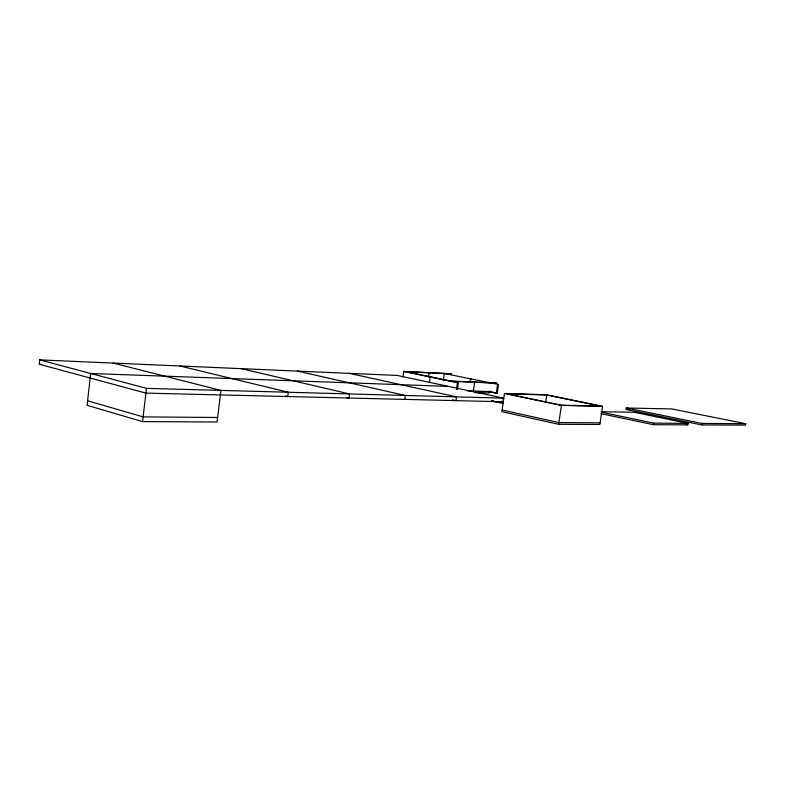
<?xml version="1.0" encoding="UTF-8"?>
<svg xmlns="http://www.w3.org/2000/svg" width="785" height="785" viewBox="0 0 785 785"><rect width="100%" height="100%" fill="white"/><g stroke="black" fill="none" stroke-linecap="round" stroke-linejoin="round"><path stroke-width="1.18" d="M39.25 364.24L39.741 359.883L397.22 375.446L503.568 398.162L503.057 401.773L145.922 393.118L39.25 364.24L41.693 364.348M113.089 363.072L220.977 390.4L217.062 421.996L142.536 421.623L146.491 388.359L39.741 359.883M403.029 376.888L403.775 371.413L451.669 373.837L405.855 371.688M404.825 399.388L405.354 395.463L297.407 371.099M428.61 377.085L429.199 372.777L428.129 372.561M429.366 382.521L430.131 376.947L431.122 376.986M443.27 380.764L444.281 373.493L498.485 384.493L497.239 393.265L488.084 391.489M456.477 389.478L457.429 382.678L458.411 382.717L457.459 389.517M470.019 382.118L470.47 378.88L471.392 378.92M473.394 391.058L474.64 382.207L473.502 381.971M477.898 392.677L478.104 391.205M483.707 391.391L483.501 392.853L479.998 392.108M489.251 391.578L489.045 393.03L474.503 392.569M496.316 393.236L497.572 384.454L498.485 384.493M504.48 393.442L501.87 411.683L558.635 424.292L599.838 424.479L602.556 406.336L546.399 394.767L504.48 393.442L561.403 405.423L602.556 406.336M545.732 401.861L546.733 395.012L600.231 406.031L561.02 405.158L506.825 393.756L546.733 395.012M558.635 424.292L561.403 405.423M626.126 409.417L626.342 407.994L671.754 408.946L745.75 423.704L745.524 425.117L701.78 424.93L626.126 409.417L629.707 409.485M653.473 424.714L653.709 423.154L688.033 423.36L687.797 424.862L653.473 424.714L601.016 413.675M701.78 424.93L702.016 423.439L745.75 423.704M600.083 422.83L558.881 422.585L502.106 410.025M217.622 417.492L143.106 416.884L87.596 400.762M601.281 411.703L634.025 412.253L688.033 423.36M493.736 401.007L491.4 400.949L503.224 403.519M146.491 388.359L503.568 398.162M488.662 391.352L491.008 391.43M467.301 390.851L490.968 391.627M448.578 386.416L90.736 373.483L87.076 405.296L142.536 421.623M451.493 381.265L496.885 383.109L450.354 381.019M626.342 407.994L702.016 423.439M685.403 424.371L687.797 424.862M601.241 412.154L653.709 423.154M404.766 371.462L458.411 382.717M403.775 371.413L457.429 382.678M489.006 391.519L497.239 393.265M501.075 401.449L503.44 401.959M349.266 373.356L456.517 396.867L455.997 400.635L452.454 399.85M241.162 368.656L349.511 393.933L348.972 398.034L346.627 397.485M179.951 365.987L288.321 392.255L287.771 396.553L285.426 395.983"/></g></svg>
